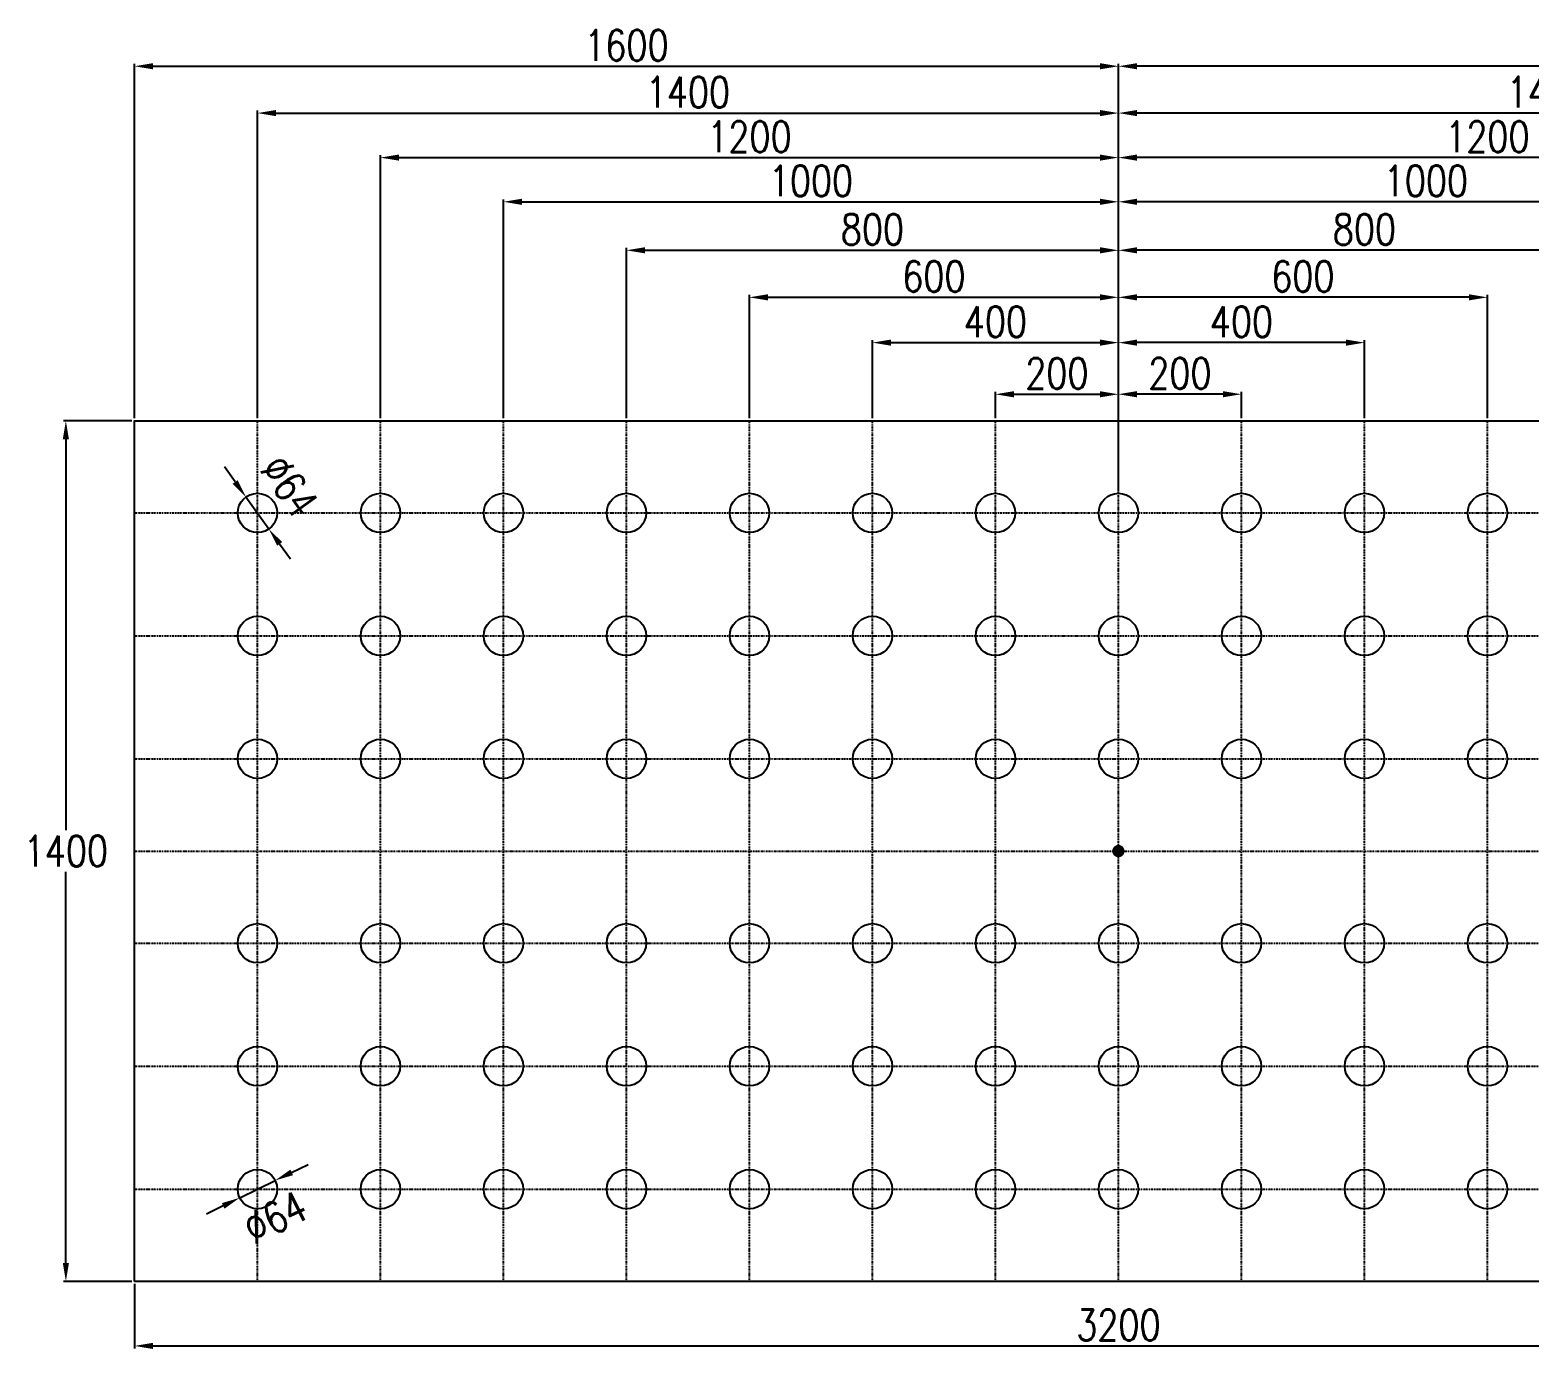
# Model space of a CAD drawing. Header units: millimetres. Extents: x 1541 to 289025, y -12015 to 47026.
# Drawn here: x 2086 to 4525, y 7013 to 9159 of the extents above; entities that cross this region are included whole.
import ezdxf

# ---------------------------------------------------------------- set-up
doc = ezdxf.new("R2010")
doc.units = ezdxf.units.MM
doc.header["$LTSCALE"] = 0.1
doc.linetypes.add('DASHDOT', pattern=[25.4, 12.7, -6.35, 0, -6.35])
for name, color, linetype in [('COTAS', 8, 'Continuous'), ('EJE PERNOS', 1, 'DASHDOT'), ('PERNOS', 3, 'Continuous'), ('PLATINA', 5, 'Continuous')]:
    doc.layers.add(name, color=color, linetype=linetype)
doc.styles.add('CNI_COTAS', font='romans.shx', dxfattribs={"width": 0.8})
doc.dimstyles.new('1.3', dxfattribs={"dimscale": 0, "dimtxt": 50, "dimasz": 30, "dimexe": 4, "dimexo": 4, "dimgap": 9, "dimtad": 1, "dimdec": 0, "dimzin": 4, "dimdsep": 46, "dimtxsty": 'CNI_COTAS', "dimcen": 0, "dimclrd": 256, "dimclrt": 3, "dimadec": 0, "dimazin": 0, "dimtfac": 1, "dimtdec": 0, "dimtmove": 2, "dimatfit": 0, "dimfxl": 0.05, "dimtolj": 1, "dimtzin": 0, "dimarcsym": 0})

# ---------------------------------------------------------------- blocks, each defined once
blk = doc.blocks.new('*D1853')
at = {"layer": 'COTAS', "color": 0, "lineweight": -2, "transparency": 16777216}
for p, q in [((2252.1, 8523.1), (2140.6, 8523.1)), ((2252.1, 7123.1), (2140.6, 7123.1))]:
    blk.add_line(p, q, dxfattribs=at)
at = {"layer": 'COTAS', "lineweight": -2, "transparency": 16777216}
for p, q in [((2144.6, 8493.1), (2144.6, 7857.1)), ((2144.6, 7153.1), (2144.6, 7789.1))]:
    blk.add_line(p, q, dxfattribs=at)
at = {"layer": 'COTAS', "transparency": 16777216}
for points in [[(2139.6, 8493.1), (2149.6, 8493.1), (2144.6, 8523.1)], [(2139.6, 7153.1), (2149.6, 7153.1), (2144.6, 7123.1)]]:
    blk.add_solid(points, dxfattribs=at)
at = {"layer": 'Defpoints', "color": 0, "transparency": 16777216}
for p in [(2144.6, 8523.1), (2256.1, 8523.1), (2256.1, 7123.1)]:
    blk.add_point(p, dxfattribs=at)
at = {"layer": 'COTAS', "color": 3, "transparency": 16777216, "insert": (2144.6, 7823.1), "char_height": 50, "attachment_point": 5, "rotation": 0.2, "style": 'CNI_COTAS'}
blk.add_mtext('\\A1;1400', dxfattribs=at)
blk = doc.blocks.new('*D1854')
at = {"layer": 'COTAS', "color": 0, "lineweight": -2, "transparency": 16777216}
for p, q in [((2256.1, 7119.1), (2256.1, 7014.1)), ((5456.1, 7119.1), (5456.1, 7014.1))]:
    blk.add_line(p, q, dxfattribs=at)
at = {"layer": 'COTAS', "lineweight": -2, "transparency": 16777216}
blk.add_line((2286.1, 7018.1), (5426.1, 7018.1), dxfattribs=at)
at = {"layer": 'COTAS', "transparency": 16777216}
for points in [[(2286.1, 7023.1), (2286.1, 7013.1), (2256.1, 7018.1)], [(5426.1, 7023.1), (5426.1, 7013.1), (5456.1, 7018.1)]]:
    blk.add_solid(points, dxfattribs=at)
at = {"layer": 'Defpoints', "color": 0, "transparency": 16777216}
for p in [(2256.1, 7123.1), (5456.1, 7123.1), (5456.1, 7018.1)]:
    blk.add_point(p, dxfattribs=at)
at = {"layer": 'COTAS', "color": 3, "transparency": 16777216, "insert": (3856.1, 7052.1), "char_height": 50, "attachment_point": 5, "style": 'CNI_COTAS'}
blk.add_mtext('\\A1;3200', dxfattribs=at)
blk = doc.blocks.new('*D1432')
at = {"layer": 'COTAS', "color": 0, "lineweight": -2, "ltscale": 3, "transparency": 16777216}
for p, q in [((3856.1, 8527.1), (3856.1, 8570.3)), ((4056.1, 8527.1), (4056.1, 8570.3))]:
    blk.add_line(p, q, dxfattribs=at)
at = {"layer": 'COTAS', "lineweight": -2, "ltscale": 3, "transparency": 16777216}
blk.add_line((4026.1, 8566.3), (3886.1, 8566.3), dxfattribs=at)
at = {"layer": 'COTAS', "ltscale": 3, "transparency": 16777216}
for points in [[(3886.1, 8571.3), (3886.1, 8561.3), (3856.1, 8566.3)], [(4026.1, 8571.3), (4026.1, 8561.3), (4056.1, 8566.3)]]:
    blk.add_solid(points, dxfattribs=at)
at = {"layer": 'Defpoints', "color": 0, "ltscale": 3, "transparency": 16777216}
for p in [(3856.1, 8566.3), (3856.1, 8523.1), (4056.1, 8523.1)]:
    blk.add_point(p, dxfattribs=at)
at = {"layer": 'COTAS', "color": 3, "ltscale": 3, "transparency": 16777216, "insert": (3956.1, 8600.3), "char_height": 50, "attachment_point": 5, "style": 'CNI_COTAS'}
blk.add_mtext('\\A1;200', dxfattribs=at)
blk = doc.blocks.new('*D1433')
at = {"layer": 'COTAS', "color": 0, "lineweight": -2, "ltscale": 3, "transparency": 16777216}
for p, q in [((3856.1, 8527.1), (3856.1, 8654.2)), ((4256.1, 8527.1), (4256.1, 8654.2))]:
    blk.add_line(p, q, dxfattribs=at)
at = {"layer": 'COTAS', "lineweight": -2, "ltscale": 3, "transparency": 16777216}
blk.add_line((4226.1, 8650.2), (3886.1, 8650.2), dxfattribs=at)
at = {"layer": 'COTAS', "ltscale": 3, "transparency": 16777216}
for points in [[(3886.1, 8655.2), (3886.1, 8645.2), (3856.1, 8650.2)], [(4226.1, 8655.2), (4226.1, 8645.2), (4256.1, 8650.2)]]:
    blk.add_solid(points, dxfattribs=at)
at = {"layer": 'Defpoints', "color": 0, "ltscale": 3, "transparency": 16777216}
for p in [(3856.1, 8650.2), (3856.1, 8523.1), (4256.1, 8523.1)]:
    blk.add_point(p, dxfattribs=at)
at = {"layer": 'COTAS', "color": 3, "ltscale": 3, "transparency": 16777216, "insert": (4056.1, 8684.2), "char_height": 50, "attachment_point": 5, "style": 'CNI_COTAS'}
blk.add_mtext('\\A1;400', dxfattribs=at)
blk = doc.blocks.new('*D1434')
at = {"layer": 'COTAS', "color": 0, "lineweight": -2, "ltscale": 3, "transparency": 16777216}
for p, q in [((3856.1, 8527.1), (3856.1, 8727.9)), ((4456.1, 8527.1), (4456.1, 8727.9))]:
    blk.add_line(p, q, dxfattribs=at)
at = {"layer": 'COTAS', "lineweight": -2, "ltscale": 3, "transparency": 16777216}
blk.add_line((4426.1, 8723.9), (3886.1, 8723.9), dxfattribs=at)
at = {"layer": 'COTAS', "ltscale": 3, "transparency": 16777216}
for points in [[(3886.1, 8728.9), (3886.1, 8718.9), (3856.1, 8723.9)], [(4426.1, 8728.9), (4426.1, 8718.9), (4456.1, 8723.9)]]:
    blk.add_solid(points, dxfattribs=at)
at = {"layer": 'Defpoints', "color": 0, "ltscale": 3, "transparency": 16777216}
for p in [(3856.1, 8723.9), (3856.1, 8523.1), (4456.1, 8523.1)]:
    blk.add_point(p, dxfattribs=at)
at = {"layer": 'COTAS', "color": 3, "ltscale": 3, "transparency": 16777216, "insert": (4156.1, 8757.9), "char_height": 50, "attachment_point": 5, "style": 'CNI_COTAS'}
blk.add_mtext('\\A1;600', dxfattribs=at)
blk = doc.blocks.new('*D1435')
at = {"layer": 'COTAS', "color": 0, "lineweight": -2, "ltscale": 3, "transparency": 16777216}
for p, q in [((3856.1, 8527.1), (3856.1, 8804.4)), ((4656.1, 8527.1), (4656.1, 8804.4))]:
    blk.add_line(p, q, dxfattribs=at)
at = {"layer": 'COTAS', "lineweight": -2, "ltscale": 3, "transparency": 16777216}
blk.add_line((4626.1, 8800.4), (3886.1, 8800.4), dxfattribs=at)
at = {"layer": 'COTAS', "ltscale": 3, "transparency": 16777216}
for points in [[(3886.1, 8805.4), (3886.1, 8795.4), (3856.1, 8800.4)], [(4626.1, 8805.4), (4626.1, 8795.4), (4656.1, 8800.4)]]:
    blk.add_solid(points, dxfattribs=at)
at = {"layer": 'Defpoints', "color": 0, "ltscale": 3, "transparency": 16777216}
for p in [(3856.1, 8800.4), (3856.1, 8523.1), (4656.1, 8523.1)]:
    blk.add_point(p, dxfattribs=at)
at = {"layer": 'COTAS', "color": 3, "ltscale": 3, "transparency": 16777216, "insert": (4256.1, 8834.4), "char_height": 50, "attachment_point": 5, "style": 'CNI_COTAS'}
blk.add_mtext('\\A1;800', dxfattribs=at)
blk = doc.blocks.new('*D1436')
at = {"layer": 'COTAS', "color": 0, "lineweight": -2, "ltscale": 3, "transparency": 16777216}
for p, q in [((3856.1, 8409.1), (3856.1, 8883.3)), ((4856.1, 8527.1), (4856.1, 8883.3))]:
    blk.add_line(p, q, dxfattribs=at)
at = {"layer": 'COTAS', "lineweight": -2, "ltscale": 3, "transparency": 16777216}
blk.add_line((4826.1, 8879.3), (3886.1, 8879.3), dxfattribs=at)
at = {"layer": 'COTAS', "ltscale": 3, "transparency": 16777216}
for points in [[(3886.1, 8884.3), (3886.1, 8874.3), (3856.1, 8879.3)], [(4826.1, 8884.3), (4826.1, 8874.3), (4856.1, 8879.3)]]:
    blk.add_solid(points, dxfattribs=at)
at = {"layer": 'Defpoints', "color": 0, "ltscale": 3, "transparency": 16777216}
for p in [(3856.1, 8879.3), (4856.1, 8523.1), (3856.1, 8405.1)]:
    blk.add_point(p, dxfattribs=at)
at = {"layer": 'COTAS', "color": 3, "ltscale": 3, "transparency": 16777216, "insert": (4356.1, 8913.3), "char_height": 50, "attachment_point": 5, "style": 'CNI_COTAS'}
blk.add_mtext('\\A1;1000', dxfattribs=at)
blk = doc.blocks.new('*D1437')
at = {"layer": 'COTAS', "color": 0, "lineweight": -2, "ltscale": 3, "transparency": 16777216}
for p, q in [((3856.1, 8527.1), (3856.1, 8955.2)), ((5056.1, 8527.1), (5056.1, 8955.2))]:
    blk.add_line(p, q, dxfattribs=at)
at = {"layer": 'COTAS', "lineweight": -2, "ltscale": 3, "transparency": 16777216}
blk.add_line((5026.1, 8951.2), (3886.1, 8951.2), dxfattribs=at)
at = {"layer": 'COTAS', "ltscale": 3, "transparency": 16777216}
for points in [[(3886.1, 8956.2), (3886.1, 8946.2), (3856.1, 8951.2)], [(5026.1, 8956.2), (5026.1, 8946.2), (5056.1, 8951.2)]]:
    blk.add_solid(points, dxfattribs=at)
at = {"layer": 'Defpoints', "color": 0, "ltscale": 3, "transparency": 16777216}
for p in [(3856.1, 8951.2), (3856.1, 8523.1), (5056.1, 8523.1)]:
    blk.add_point(p, dxfattribs=at)
at = {"layer": 'COTAS', "color": 3, "ltscale": 3, "transparency": 16777216, "insert": (4456.1, 8985.2), "char_height": 50, "attachment_point": 5, "style": 'CNI_COTAS'}
blk.add_mtext('\\A1;1200', dxfattribs=at)
blk = doc.blocks.new('*D1438')
at = {"layer": 'COTAS', "color": 0, "lineweight": -2, "ltscale": 3, "transparency": 16777216}
for p, q in [((3856.1, 8527.1), (3856.1, 9027.6)), ((5256.1, 8527.1), (5256.1, 9027.6))]:
    blk.add_line(p, q, dxfattribs=at)
at = {"layer": 'COTAS', "lineweight": -2, "ltscale": 3, "transparency": 16777216}
blk.add_line((5226.1, 9023.6), (3886.1, 9023.6), dxfattribs=at)
at = {"layer": 'COTAS', "ltscale": 3, "transparency": 16777216}
for points in [[(3886.1, 9028.6), (3886.1, 9018.6), (3856.1, 9023.6)], [(5226.1, 9028.6), (5226.1, 9018.6), (5256.1, 9023.6)]]:
    blk.add_solid(points, dxfattribs=at)
at = {"layer": 'Defpoints', "color": 0, "ltscale": 3, "transparency": 16777216}
for p in [(3856.1, 9023.6), (3856.1, 8523.1), (5256.1, 8523.1)]:
    blk.add_point(p, dxfattribs=at)
at = {"layer": 'COTAS', "color": 3, "ltscale": 3, "transparency": 16777216, "insert": (4556.1, 9057.6), "char_height": 50, "attachment_point": 5, "style": 'CNI_COTAS'}
blk.add_mtext('\\A1;1400', dxfattribs=at)
blk = doc.blocks.new('*D1857')
at = {"layer": 'COTAS', "color": 0, "lineweight": -2, "ltscale": 3, "transparency": 16777216}
for p, q in [((3856.1, 8527.1), (3856.1, 9103.8)), ((5456.1, 8527.1), (5456.1, 9103.8))]:
    blk.add_line(p, q, dxfattribs=at)
at = {"layer": 'COTAS', "lineweight": -2, "ltscale": 3, "transparency": 16777216}
blk.add_line((5426.1, 9099.8), (3886.1, 9099.8), dxfattribs=at)
at = {"layer": 'COTAS', "ltscale": 3, "transparency": 16777216}
for points in [[(3886.1, 9104.8), (3886.1, 9094.8), (3856.1, 9099.8)], [(5426.1, 9104.8), (5426.1, 9094.8), (5456.1, 9099.8)]]:
    blk.add_solid(points, dxfattribs=at)
at = {"layer": 'Defpoints', "color": 0, "ltscale": 3, "transparency": 16777216}
for p in [(3856.1, 9099.8), (3856.1, 8523.1), (5456.1, 8523.1)]:
    blk.add_point(p, dxfattribs=at)
at = {"layer": 'COTAS', "color": 3, "ltscale": 3, "transparency": 16777216, "insert": (4656.1, 9133.8), "char_height": 50, "attachment_point": 5, "style": 'CNI_COTAS'}
blk.add_mtext('\\A1;1600', dxfattribs=at)
blk = doc.blocks.new('*D1439')
at = {"layer": 'COTAS', "color": 0, "lineweight": -2, "ltscale": 3, "transparency": 16777216}
for p, q in [((3656.1, 8527.1), (3656.1, 8570.2)), ((3856.1, 8527.1), (3856.1, 8570.2))]:
    blk.add_line(p, q, dxfattribs=at)
at = {"layer": 'COTAS', "lineweight": -2, "ltscale": 3, "transparency": 16777216}
blk.add_line((3686.1, 8566.2), (3826.1, 8566.2), dxfattribs=at)
at = {"layer": 'COTAS', "ltscale": 3, "transparency": 16777216}
for points in [[(3686.1, 8571.2), (3686.1, 8561.2), (3656.1, 8566.2)], [(3826.1, 8571.2), (3826.1, 8561.2), (3856.1, 8566.2)]]:
    blk.add_solid(points, dxfattribs=at)
at = {"layer": 'Defpoints', "color": 0, "ltscale": 3, "transparency": 16777216}
for p in [(3856.1, 8566.2), (3656.1, 8523.1), (3856.1, 8523.1)]:
    blk.add_point(p, dxfattribs=at)
at = {"layer": 'COTAS', "color": 3, "ltscale": 3, "transparency": 16777216, "insert": (3756.1, 8600.2), "char_height": 50, "attachment_point": 5, "style": 'CNI_COTAS'}
blk.add_mtext('\\A1;200', dxfattribs=at)
blk = doc.blocks.new('*D1440')
at = {"layer": 'COTAS', "color": 0, "lineweight": -2, "ltscale": 3, "transparency": 16777216}
for p, q in [((3456.1, 8527.1), (3456.1, 8654.2)), ((3856.1, 8527.1), (3856.1, 8654.2))]:
    blk.add_line(p, q, dxfattribs=at)
at = {"layer": 'COTAS', "lineweight": -2, "ltscale": 3, "transparency": 16777216}
blk.add_line((3486.1, 8650.2), (3826.1, 8650.2), dxfattribs=at)
at = {"layer": 'COTAS', "ltscale": 3, "transparency": 16777216}
for points in [[(3486.1, 8655.2), (3486.1, 8645.2), (3456.1, 8650.2)], [(3826.1, 8655.2), (3826.1, 8645.2), (3856.1, 8650.2)]]:
    blk.add_solid(points, dxfattribs=at)
at = {"layer": 'Defpoints', "color": 0, "ltscale": 3, "transparency": 16777216}
for p in [(3856.1, 8650.2), (3456.1, 8523.1), (3856.1, 8523.1)]:
    blk.add_point(p, dxfattribs=at)
at = {"layer": 'COTAS', "color": 3, "ltscale": 3, "transparency": 16777216, "insert": (3656.1, 8684.2), "char_height": 50, "attachment_point": 5, "style": 'CNI_COTAS'}
blk.add_mtext('\\A1;400', dxfattribs=at)
blk = doc.blocks.new('*D1441')
at = {"layer": 'COTAS', "color": 0, "lineweight": -2, "ltscale": 3, "transparency": 16777216}
for p, q in [((3256.1, 8527.1), (3256.1, 8727.9)), ((3856.1, 8527.1), (3856.1, 8727.9))]:
    blk.add_line(p, q, dxfattribs=at)
at = {"layer": 'COTAS', "lineweight": -2, "ltscale": 3, "transparency": 16777216}
blk.add_line((3286.1, 8723.9), (3826.1, 8723.9), dxfattribs=at)
at = {"layer": 'COTAS', "ltscale": 3, "transparency": 16777216}
for points in [[(3286.1, 8728.9), (3286.1, 8718.9), (3256.1, 8723.9)], [(3826.1, 8728.9), (3826.1, 8718.9), (3856.1, 8723.9)]]:
    blk.add_solid(points, dxfattribs=at)
at = {"layer": 'Defpoints', "color": 0, "ltscale": 3, "transparency": 16777216}
for p in [(3856.1, 8723.9), (3256.1, 8523.1), (3856.1, 8523.1)]:
    blk.add_point(p, dxfattribs=at)
at = {"layer": 'COTAS', "color": 3, "ltscale": 3, "transparency": 16777216, "insert": (3556.1, 8757.9), "char_height": 50, "attachment_point": 5, "style": 'CNI_COTAS'}
blk.add_mtext('\\A1;600', dxfattribs=at)
blk = doc.blocks.new('*D1442')
at = {"layer": 'COTAS', "color": 0, "lineweight": -2, "ltscale": 3, "transparency": 16777216}
for p, q in [((3056.1, 8527.1), (3056.1, 8804.4)), ((3856.1, 8527.1), (3856.1, 8804.4))]:
    blk.add_line(p, q, dxfattribs=at)
at = {"layer": 'COTAS', "lineweight": -2, "ltscale": 3, "transparency": 16777216}
blk.add_line((3086.1, 8800.4), (3826.1, 8800.4), dxfattribs=at)
at = {"layer": 'COTAS', "ltscale": 3, "transparency": 16777216}
for points in [[(3086.1, 8805.4), (3086.1, 8795.4), (3056.1, 8800.4)], [(3826.1, 8805.4), (3826.1, 8795.4), (3856.1, 8800.4)]]:
    blk.add_solid(points, dxfattribs=at)
at = {"layer": 'Defpoints', "color": 0, "ltscale": 3, "transparency": 16777216}
for p in [(3856.1, 8800.4), (3056.1, 8523.1), (3856.1, 8523.1)]:
    blk.add_point(p, dxfattribs=at)
at = {"layer": 'COTAS', "color": 3, "ltscale": 3, "transparency": 16777216, "insert": (3456.1, 8834.4), "char_height": 50, "attachment_point": 5, "style": 'CNI_COTAS'}
blk.add_mtext('\\A1;800', dxfattribs=at)
blk = doc.blocks.new('*D1443')
at = {"layer": 'COTAS', "color": 0, "lineweight": -2, "ltscale": 3, "transparency": 16777216}
for p, q in [((2856.1, 8527.1), (2856.1, 8883.3)), ((3856.1, 8527.1), (3856.1, 8883.3))]:
    blk.add_line(p, q, dxfattribs=at)
at = {"layer": 'COTAS', "lineweight": -2, "ltscale": 3, "transparency": 16777216}
blk.add_line((2886.1, 8879.3), (3826.1, 8879.3), dxfattribs=at)
at = {"layer": 'COTAS', "ltscale": 3, "transparency": 16777216}
for points in [[(2886.1, 8884.3), (2886.1, 8874.3), (2856.1, 8879.3)], [(3826.1, 8884.3), (3826.1, 8874.3), (3856.1, 8879.3)]]:
    blk.add_solid(points, dxfattribs=at)
at = {"layer": 'Defpoints', "color": 0, "ltscale": 3, "transparency": 16777216}
for p in [(3856.1, 8879.3), (2856.1, 8523.1), (3856.1, 8523.1)]:
    blk.add_point(p, dxfattribs=at)
at = {"layer": 'COTAS', "color": 3, "ltscale": 3, "transparency": 16777216, "insert": (3356.1, 8913.3), "char_height": 50, "attachment_point": 5, "style": 'CNI_COTAS'}
blk.add_mtext('\\A1;1000', dxfattribs=at)
blk = doc.blocks.new('*D1444')
at = {"layer": 'COTAS', "color": 0, "lineweight": -2, "ltscale": 3, "transparency": 16777216}
for p, q in [((2656.1, 8527.1), (2656.1, 8955.2)), ((3856.1, 8527.1), (3856.1, 8955.2))]:
    blk.add_line(p, q, dxfattribs=at)
at = {"layer": 'COTAS', "lineweight": -2, "ltscale": 3, "transparency": 16777216}
blk.add_line((2686.1, 8951.2), (3826.1, 8951.2), dxfattribs=at)
at = {"layer": 'COTAS', "ltscale": 3, "transparency": 16777216}
for points in [[(2686.1, 8956.2), (2686.1, 8946.2), (2656.1, 8951.2)], [(3826.1, 8956.2), (3826.1, 8946.2), (3856.1, 8951.2)]]:
    blk.add_solid(points, dxfattribs=at)
at = {"layer": 'Defpoints', "color": 0, "ltscale": 3, "transparency": 16777216}
for p in [(3856.1, 8951.2), (2656.1, 8523.1), (3856.1, 8523.1)]:
    blk.add_point(p, dxfattribs=at)
at = {"layer": 'COTAS', "color": 3, "ltscale": 3, "transparency": 16777216, "insert": (3256.1, 8985.2), "char_height": 50, "attachment_point": 5, "style": 'CNI_COTAS'}
blk.add_mtext('\\A1;1200', dxfattribs=at)
blk = doc.blocks.new('*D1445')
at = {"layer": 'COTAS', "color": 0, "lineweight": -2, "ltscale": 3, "transparency": 16777216}
for p, q in [((2456.1, 8527.1), (2456.1, 9027.6)), ((3856.1, 8527.1), (3856.1, 9027.6))]:
    blk.add_line(p, q, dxfattribs=at)
at = {"layer": 'COTAS', "lineweight": -2, "ltscale": 3, "transparency": 16777216}
blk.add_line((2486.1, 9023.6), (3826.1, 9023.6), dxfattribs=at)
at = {"layer": 'COTAS', "ltscale": 3, "transparency": 16777216}
for points in [[(2486.1, 9028.6), (2486.1, 9018.6), (2456.1, 9023.6)], [(3826.1, 9028.6), (3826.1, 9018.6), (3856.1, 9023.6)]]:
    blk.add_solid(points, dxfattribs=at)
at = {"layer": 'Defpoints', "color": 0, "ltscale": 3, "transparency": 16777216}
for p in [(3856.1, 9023.6), (2456.1, 8523.1), (3856.1, 8523.1)]:
    blk.add_point(p, dxfattribs=at)
at = {"layer": 'COTAS', "color": 3, "ltscale": 3, "transparency": 16777216, "insert": (3156.1, 9057.6), "char_height": 50, "attachment_point": 5, "style": 'CNI_COTAS'}
blk.add_mtext('\\A1;1400', dxfattribs=at)
blk = doc.blocks.new('*D1446')
at = {"layer": 'COTAS', "color": 0, "lineweight": -2, "ltscale": 3, "transparency": 16777216}
for p, q in [((2256.1, 8527.1), (2256.1, 9103.8)), ((3856.1, 8527.1), (3856.1, 9103.8))]:
    blk.add_line(p, q, dxfattribs=at)
at = {"layer": 'COTAS', "lineweight": -2, "ltscale": 3, "transparency": 16777216}
blk.add_line((2286.1, 9099.8), (3826.1, 9099.8), dxfattribs=at)
at = {"layer": 'COTAS', "ltscale": 3, "transparency": 16777216}
for points in [[(2286.1, 9104.8), (2286.1, 9094.8), (2256.1, 9099.8)], [(3826.1, 9104.8), (3826.1, 9094.8), (3856.1, 9099.8)]]:
    blk.add_solid(points, dxfattribs=at)
at = {"layer": 'Defpoints', "color": 0, "ltscale": 3, "transparency": 16777216}
for p in [(3856.1, 9099.8), (2256.1, 8523.1), (3856.1, 8523.1)]:
    blk.add_point(p, dxfattribs=at)
at = {"layer": 'COTAS', "color": 3, "ltscale": 3, "transparency": 16777216, "insert": (3056.1, 9133.8), "char_height": 50, "attachment_point": 5, "style": 'CNI_COTAS'}
blk.add_mtext('\\A1;1600', dxfattribs=at)
blk = doc.blocks.new('*D1858')
at = {"layer": 'COTAS', "lineweight": -2, "ltscale": 3, "transparency": 16777216}
for p, q in [((2511.7, 7300.4), (2538.7, 7313.5)), ((2427.3, 7259.1), (2484.8, 7287.2)), ((2400.4, 7245.9), (2373.4, 7232.7))]:
    blk.add_line(p, q, dxfattribs=at)
at = {"layer": 'COTAS', "ltscale": 3, "transparency": 16777216}
for points in [[(2509.6, 7304.9), (2513.9, 7295.9), (2484.8, 7287.2)], [(2398.2, 7250.4), (2402.5, 7241.4), (2427.3, 7259.1)]]:
    blk.add_solid(points, dxfattribs=at)
at = {"layer": 'Defpoints', "color": 0, "ltscale": 3, "transparency": 16777216}
for p in [(2484.8, 7287.2), (2427.3, 7259.1)]:
    blk.add_point(p, dxfattribs=at)
at = {"layer": 'COTAS', "color": 3, "ltscale": 3, "transparency": 16777216, "insert": (2485.1, 7227.2), "char_height": 50, "attachment_point": 5, "rotation": 26.0587, "style": 'CNI_COTAS'}
blk.add_mtext('\\A1;∅64', dxfattribs=at)
blk = doc.blocks.new('*D1861')
at = {"layer": 'COTAS', "lineweight": -2, "ltscale": 3, "transparency": 16777216}
for p, q in [((2419.9, 8423.5), (2402.4, 8447.9)), ((2437.4, 8399.1), (2474.7, 8347.1)), ((2492.2, 8322.8), (2509.7, 8298.4))]:
    blk.add_line(p, q, dxfattribs=at)
at = {"layer": 'COTAS', "ltscale": 3, "transparency": 16777216}
for points in [[(2424, 8426.4), (2415.8, 8420.6), (2437.4, 8399.1)], [(2496.3, 8325.7), (2488.1, 8319.8), (2474.7, 8347.1)]]:
    blk.add_solid(points, dxfattribs=at)
at = {"layer": 'Defpoints', "color": 0, "ltscale": 3, "transparency": 16777216}
for p in [(2437.4, 8399.1), (2474.7, 8347.1)]:
    blk.add_point(p, dxfattribs=at)
at = {"layer": 'COTAS', "color": 3, "ltscale": 3, "transparency": 16777216, "insert": (2508.4, 8416.6), "char_height": 50, "attachment_point": 5, "rotation": 305.6704, "style": 'CNI_COTAS'}
blk.add_mtext('\\A1;∅64', dxfattribs=at)
blk = doc.blocks.new('A$C27d15630')
at = {"layer": 'COTAS', "color": 2, "ltscale": 3, "const_width": 10}
blk.add_lwpolyline([(3851.1, 7823.1, 1), (3861.1, 7823.1, 1)], format="xyb", close=True, dxfattribs=at)
at = {"layer": 'EJE PERNOS'}
for p, q in [((2456.1, 7123.1), (2456.1, 8523.1)), ((2656.1, 7123.1), (2656.1, 8523.1)), ((2856.1, 7123.1), (2856.1, 8523.1)), ((3056.1, 7123.1), (3056.1, 8523.1)), ((3256.1, 7123.1), (3256.1, 8523.1)), ((3456.1, 7123.1), (3456.1, 8523.1)), ((3656.1, 7123.1), (3656.1, 8523.1)), ((4056.1, 7123.1), (4056.1, 8523.1)), ((4256.1, 7123.1), (4256.1, 8523.1)), ((4456.1, 7123.1), (4456.1, 8523.1)), ((2256.1, 8373.1), (5456.1, 8373.1)), ((2256.1, 8173.1), (5456.1, 8173.1)), ((2256.1, 7973.1), (5456.1, 7973.1)), ((2256.1, 7673.1), (5456.1, 7673.1)), ((2256.1, 7473.1), (5456.1, 7473.1)), ((2256.1, 7273.1), (5456.1, 7273.1))]:
    blk.add_line(p, q, dxfattribs=at)
at = {"layer": 'EJE PERNOS', "color": 4}
for p, q in [((3856.1, 7123.1), (3856.1, 8523.1)), ((2256.1, 7823.1), (5456.1, 7823.1))]:
    blk.add_line(p, q, dxfattribs=at)
at = {"layer": 'PERNOS', "ltscale": 3}
for centre in [(2456.1, 8373.1), (2656.1, 8373.1), (2856.1, 8373.1), (3056.1, 8373.1), (3256.1, 8373.1), (3456.1, 8373.1), (3656.1, 8373.1), (3856.1, 8373.1), (4056.1, 8373.1), (4256.1, 8373.1), (4456.1, 8373.1), (2456.1, 8173.1), (2656.1, 8173.1), (2856.1, 8173.1), (3056.1, 8173.1), (3256.1, 8173.1), (3456.1, 8173.1), (3656.1, 8173.1), (3856.1, 8173.1), (4056.1, 8173.1), (4256.1, 8173.1), (4456.1, 8173.1), (2456.1, 7973.1), (2656.1, 7973.1), (2856.1, 7973.1), (3056.1, 7973.1), (3256.1, 7973.1), (3456.1, 7973.1), (3656.1, 7973.1), (3856.1, 7973.1), (4056.1, 7973.1), (4256.1, 7973.1), (4456.1, 7973.1), (2456.1, 7673.1), (2656.1, 7673.1), (2856.1, 7673.1), (3056.1, 7673.1), (3256.1, 7673.1), (3456.1, 7673.1), (3656.1, 7673.1), (3856.1, 7673.1), (4056.1, 7673.1), (4256.1, 7673.1), (4456.1, 7673.1), (2456.1, 7473.1), (2656.1, 7473.1), (2856.1, 7473.1), (3056.1, 7473.1), (3256.1, 7473.1), (3456.1, 7473.1), (3656.1, 7473.1), (3856.1, 7473.1), (4056.1, 7473.1), (4256.1, 7473.1), (4456.1, 7473.1), (2456.1, 7273.1), (2656.1, 7273.1), (2856.1, 7273.1), (3056.1, 7273.1), (3256.1, 7273.1), (3456.1, 7273.1), (3656.1, 7273.1), (3856.1, 7273.1), (4056.1, 7273.1), (4256.1, 7273.1), (4456.1, 7273.1)]:
    blk.add_circle(centre, 32, dxfattribs=at)
at = {"layer": 'PLATINA', "linetype": 'Continuous'}
blk.add_lwpolyline([(2256.1, 7123.1), (2256.1, 8523.1), (5456.1, 8523.1), (5456.1, 7123.1)], close=True, dxfattribs=at)
at = {"layer": 'COTAS', "ltscale": 3}
for base, p1, p2, picture, middle in [((3856.1, 9099.8), (2256.1, 8523.1), (3856.1, 8523.1), '*D1446', (3056.1, 9133.8)), ((3856.1, 9099.8), (5456.1, 8523.1), (3856.1, 8523.1), '*D1857', (4656.1, 9133.8)), ((3856.1, 9023.6), (2456.1, 8523.1), (3856.1, 8523.1), '*D1445', (3156.1, 9057.6)), ((3856.1, 9023.6), (5256.1, 8523.1), (3856.1, 8523.1), '*D1438', (4556.1, 9057.6)), ((3856.1, 8951.2), (2656.1, 8523.1), (3856.1, 8523.1), '*D1444', (3256.1, 8985.2)), ((3856.1, 8951.2), (5056.1, 8523.1), (3856.1, 8523.1), '*D1437', (4456.1, 8985.2)), ((3856.1, 8879.3), (2856.1, 8523.1), (3856.1, 8523.1), '*D1443', (3356.1, 8913.3)), ((3856.1, 8879.3), (4856.1, 8523.1), (3856.1, 8405.1), '*D1436', (4356.1, 8913.3)), ((3856.1, 8800.4), (3056.1, 8523.1), (3856.1, 8523.1), '*D1442', (3456.1, 8834.4)), ((3856.1, 8800.4), (4656.1, 8523.1), (3856.1, 8523.1), '*D1435', (4256.1, 8834.4)), ((3856.1, 8723.9), (3256.1, 8523.1), (3856.1, 8523.1), '*D1441', (3556.1, 8757.9)), ((3856.1, 8723.9), (4456.1, 8523.1), (3856.1, 8523.1), '*D1434', (4156.1, 8757.9)), ((3856.1, 8650.2), (3456.1, 8523.1), (3856.1, 8523.1), '*D1440', (3656.1, 8684.2)), ((3856.1, 8650.2), (4256.1, 8523.1), (3856.1, 8523.1), '*D1433', (4056.1, 8684.2)), ((3856.1, 8566.2), (3656.1, 8523.1), (3856.1, 8523.1), '*D1439', (3756.1, 8600.2)), ((3856.1, 8566.3), (4056.1, 8523.1), (3856.1, 8523.1), '*D1432', (3956.1, 8600.3))]:
    dim = blk.add_linear_dim(base=base, p1=p1, p2=p2, dimstyle='1.3', override={"dimscale": 1}, dxfattribs=at)
    dim.commit()
    dim.dimension.update_dxf_attribs({"geometry": picture, "text_midpoint": middle})
at = {"layer": 'COTAS'}
dim = blk.add_linear_dim(base=(2144.6, 8523.1), p1=(2256.1, 7123.1), p2=(2256.1, 8523.1), angle=270, dimstyle='1.3', override={"dimscale": 1}, dxfattribs=at)
dim.commit()
dim.dimension.update_dxf_attribs({"geometry": '*D1853', "text_midpoint": (2144.6, 7823.1), "text_rotation": 0.2})
at = {"layer": 'COTAS', "ltscale": 3}
for p1, p2, picture, middle in [((2437.4, 8399.1), (2474.7, 8347.1), '*D1861', (2508.4, 8416.6)), ((2427.3, 7259.1), (2484.8, 7287.2), '*D1858', (2485.1, 7227.2))]:
    dim = blk.add_diameter_dim_2p(p1=p1, p2=p2, dimstyle='1.3', override={"dimscale": 1}, dxfattribs=at)
    dim.commit()
    dim.dimension.update_dxf_attribs({"geometry": picture, "text_midpoint": middle, "dimtype": 131})
at = {"layer": 'COTAS'}
dim = blk.add_linear_dim(base=(5456.1, 7018.1), p1=(2256.1, 7123.1), p2=(5456.1, 7123.1), dimstyle='1.3', override={"dimscale": 1}, dxfattribs=at)
dim.commit()
dim.dimension.update_dxf_attribs({"geometry": '*D1854', "text_midpoint": (3856.1, 7052.1)})

msp = doc.modelspace()

# ---------------------------------------------------------------- block references
at = {"layer": 'COTAS'}
msp.add_blockref('A$C27d15630', (0, 0), dxfattribs=at)

doc.saveas('drawing.dxf')
